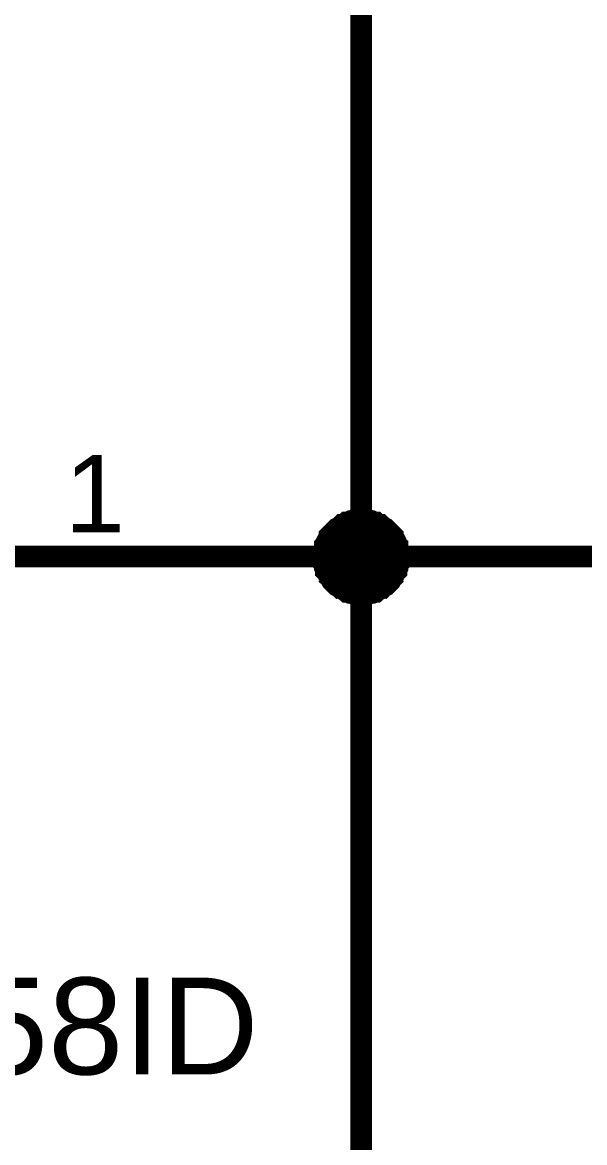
# Model space of a CAD drawing. Header units: millimetres. Extents: x -2024 to 917, y -725 to 13.
# Drawn here: x -1908.55 to -1900.86, y -302.18 to -286.85 of the extents above; entities that cross this region are included whole.
import ezdxf

# ---------------------------------------------------------------- set-up
doc = ezdxf.new("R2010")
doc.units = ezdxf.units.MM
doc.styles.get("Standard").update_dxf_attribs({"font": 'arial.ttf'})

msp = doc.modelspace()

# ---------------------------------------------------------------- linework, layer by layer
at = {"color": 7}
for points, const_width in [([(-1918.915, -291.674), (-1921.414, -291.674), (-1921.414, -284.173), (-1903.92, -284.173), (-1903.92, -294.158), (-1906.419, -294.158)], 0.3), ([(-1904.433, -294.158), (-1904.433, -294.142), (-1904.433, -294.108), (-1904.433, -294.092), (-1904.416, -294.059), (-1904.416, -294.042), (-1904.416, -294.009), (-1904.4, -293.993), (-1904.4, -293.976), (-1904.383, -293.943), (-1904.367, -293.926), (-1904.35, -293.91), (-1904.35, -293.877), (-1904.333, -293.86), (-1904.317, -293.844), (-1904.3, -293.827), (-1904.284, -293.81), (-1904.267, -293.794), (-1904.251, -293.777), (-1904.218, -293.761), (-1904.201, -293.744), (-1904.184, -293.728), (-1904.168, -293.728), (-1904.135, -293.711), (-1904.118, -293.694), (-1904.102, -293.694), (-1904.069, -293.678), (-1904.052, -293.678), (-1904.019, -293.678), (-1904.002, -293.661), (-1903.969, -293.661), (-1903.953, -293.661), (-1903.92, -293.661)], 0.3), ([(-1904.433, -294.158), (-1904.433, -294.142), (-1904.433, -294.108), (-1904.433, -294.092), (-1904.416, -294.059), (-1904.416, -294.042), (-1904.416, -294.009), (-1904.4, -293.993), (-1904.4, -293.976), (-1904.383, -293.943), (-1904.367, -293.926), (-1904.35, -293.91), (-1904.35, -293.877), (-1904.333, -293.86), (-1904.317, -293.844), (-1904.3, -293.827), (-1904.284, -293.81), (-1904.267, -293.794), (-1904.251, -293.777), (-1904.218, -293.761), (-1904.201, -293.744), (-1904.184, -293.728), (-1904.168, -293.728), (-1904.135, -293.711), (-1904.118, -293.694), (-1904.102, -293.694), (-1904.069, -293.678), (-1904.052, -293.678), (-1904.019, -293.678), (-1904.002, -293.661), (-1903.969, -293.661), (-1903.953, -293.661), (-1903.92, -293.661)], 0.3), ([(-1904.433, -294.158), (-1904.433, -294.142), (-1904.433, -294.108), (-1904.433, -294.092), (-1904.416, -294.059), (-1904.416, -294.042), (-1904.416, -294.009), (-1904.4, -293.993), (-1904.4, -293.976), (-1904.383, -293.943), (-1904.367, -293.926), (-1904.35, -293.91), (-1904.35, -293.877), (-1904.333, -293.86), (-1904.317, -293.844), (-1904.3, -293.827), (-1904.284, -293.81), (-1904.267, -293.794), (-1904.251, -293.777), (-1904.218, -293.761), (-1904.201, -293.744), (-1904.184, -293.728), (-1904.168, -293.728), (-1904.135, -293.711), (-1904.118, -293.694), (-1904.102, -293.694), (-1904.069, -293.678), (-1904.052, -293.678), (-1904.019, -293.678), (-1904.002, -293.661), (-1903.969, -293.661), (-1903.953, -293.661), (-1903.92, -293.661)], 0.3), ([(-1904.433, -294.158), (-1904.433, -294.142), (-1904.433, -294.108), (-1904.433, -294.092), (-1904.416, -294.059), (-1904.416, -294.042), (-1904.416, -294.009), (-1904.4, -293.993), (-1904.4, -293.976), (-1904.383, -293.943), (-1904.367, -293.926), (-1904.35, -293.91), (-1904.35, -293.877), (-1904.333, -293.86), (-1904.317, -293.844), (-1904.3, -293.827), (-1904.284, -293.81), (-1904.267, -293.794), (-1904.251, -293.777), (-1904.218, -293.761), (-1904.201, -293.744), (-1904.184, -293.728), (-1904.168, -293.728), (-1904.135, -293.711), (-1904.118, -293.694), (-1904.102, -293.694), (-1904.069, -293.678), (-1904.052, -293.678), (-1904.019, -293.678), (-1904.002, -293.661), (-1903.969, -293.661), (-1903.953, -293.661), (-1903.92, -293.661)], 0.3), ([(-1904.433, -294.158), (-1904.433, -294.142), (-1904.433, -294.108), (-1904.433, -294.092), (-1904.416, -294.059), (-1904.416, -294.042), (-1904.416, -294.009), (-1904.4, -293.993), (-1904.4, -293.976), (-1904.383, -293.943), (-1904.367, -293.926), (-1904.35, -293.91), (-1904.35, -293.877), (-1904.333, -293.86), (-1904.317, -293.844), (-1904.3, -293.827), (-1904.284, -293.81), (-1904.267, -293.794), (-1904.251, -293.777), (-1904.218, -293.761), (-1904.201, -293.744), (-1904.184, -293.728), (-1904.168, -293.728), (-1904.135, -293.711), (-1904.118, -293.694), (-1904.102, -293.694), (-1904.069, -293.678), (-1904.052, -293.678), (-1904.019, -293.678), (-1904.002, -293.661), (-1903.969, -293.661), (-1903.953, -293.661), (-1903.92, -293.661)], 0.3), ([(-1904.433, -294.158), (-1904.433, -294.142), (-1904.433, -294.108), (-1904.433, -294.092), (-1904.416, -294.059), (-1904.416, -294.042), (-1904.416, -294.009), (-1904.4, -293.993), (-1904.4, -293.976), (-1904.383, -293.943), (-1904.367, -293.926), (-1904.35, -293.91), (-1904.35, -293.877), (-1904.333, -293.86), (-1904.317, -293.844), (-1904.3, -293.827), (-1904.284, -293.81), (-1904.267, -293.794), (-1904.251, -293.777), (-1904.218, -293.761), (-1904.201, -293.744), (-1904.184, -293.728), (-1904.168, -293.728), (-1904.135, -293.711), (-1904.118, -293.694), (-1904.102, -293.694), (-1904.069, -293.678), (-1904.052, -293.678), (-1904.019, -293.678), (-1904.002, -293.661), (-1903.969, -293.661), (-1903.953, -293.661), (-1903.92, -293.661)], 0.3), ([(-1903.92, -293.661), (-1903.92, -293.661)], 0.3), ([(-1903.92, -293.661), (-1903.887, -293.661), (-1903.87, -293.661), (-1903.837, -293.661), (-1903.82, -293.678), (-1903.787, -293.678), (-1903.771, -293.678), (-1903.738, -293.694), (-1903.721, -293.694), (-1903.704, -293.711), (-1903.671, -293.728), (-1903.655, -293.728), (-1903.638, -293.744), (-1903.622, -293.761), (-1903.589, -293.777), (-1903.572, -293.794), (-1903.556, -293.81), (-1903.539, -293.827), (-1903.522, -293.844), (-1903.506, -293.86), (-1903.489, -293.877), (-1903.489, -293.91), (-1903.473, -293.926), (-1903.456, -293.943), (-1903.44, -293.976), (-1903.44, -293.993), (-1903.423, -294.009), (-1903.423, -294.042), (-1903.423, -294.059), (-1903.407, -294.092), (-1903.407, -294.108), (-1903.407, -294.142), (-1903.407, -294.158)], 0.3), ([(-1903.92, -293.661), (-1903.92, -293.661)], 0.3), ([(-1903.92, -293.661), (-1903.887, -293.661), (-1903.87, -293.661), (-1903.837, -293.661), (-1903.82, -293.678), (-1903.787, -293.678), (-1903.771, -293.678), (-1903.738, -293.694), (-1903.721, -293.694), (-1903.704, -293.711), (-1903.671, -293.728), (-1903.655, -293.728), (-1903.638, -293.744), (-1903.622, -293.761), (-1903.589, -293.777), (-1903.572, -293.794), (-1903.556, -293.81), (-1903.539, -293.827), (-1903.522, -293.844), (-1903.506, -293.86), (-1903.489, -293.877), (-1903.489, -293.91), (-1903.473, -293.926), (-1903.456, -293.943), (-1903.44, -293.976), (-1903.44, -293.993), (-1903.423, -294.009), (-1903.423, -294.042), (-1903.423, -294.059), (-1903.407, -294.092), (-1903.407, -294.108), (-1903.407, -294.142), (-1903.407, -294.158)], 0.3), ([(-1903.92, -293.661), (-1903.92, -293.661)], 0.3), ([(-1903.92, -293.661), (-1903.887, -293.661), (-1903.87, -293.661), (-1903.837, -293.661), (-1903.82, -293.678), (-1903.787, -293.678), (-1903.771, -293.678), (-1903.738, -293.694), (-1903.721, -293.694), (-1903.704, -293.711), (-1903.671, -293.728), (-1903.655, -293.728), (-1903.638, -293.744), (-1903.622, -293.761), (-1903.589, -293.777), (-1903.572, -293.794), (-1903.556, -293.81), (-1903.539, -293.827), (-1903.522, -293.844), (-1903.506, -293.86), (-1903.489, -293.877), (-1903.489, -293.91), (-1903.473, -293.926), (-1903.456, -293.943), (-1903.44, -293.976), (-1903.44, -293.993), (-1903.423, -294.009), (-1903.423, -294.042), (-1903.423, -294.059), (-1903.407, -294.092), (-1903.407, -294.108), (-1903.407, -294.142), (-1903.407, -294.158)], 0.3), ([(-1903.92, -293.661), (-1903.92, -293.661)], 0.3), ([(-1903.92, -293.661), (-1903.887, -293.661), (-1903.87, -293.661), (-1903.837, -293.661), (-1903.82, -293.678), (-1903.787, -293.678), (-1903.771, -293.678), (-1903.738, -293.694), (-1903.721, -293.694), (-1903.704, -293.711), (-1903.671, -293.728), (-1903.655, -293.728), (-1903.638, -293.744), (-1903.622, -293.761), (-1903.589, -293.777), (-1903.572, -293.794), (-1903.556, -293.81), (-1903.539, -293.827), (-1903.522, -293.844), (-1903.506, -293.86), (-1903.489, -293.877), (-1903.489, -293.91), (-1903.473, -293.926), (-1903.456, -293.943), (-1903.44, -293.976), (-1903.44, -293.993), (-1903.423, -294.009), (-1903.423, -294.042), (-1903.423, -294.059), (-1903.407, -294.092), (-1903.407, -294.108), (-1903.407, -294.142), (-1903.407, -294.158)], 0.3), ([(-1903.92, -293.661), (-1903.92, -293.661)], 0.3), ([(-1903.92, -293.661), (-1903.887, -293.661), (-1903.87, -293.661), (-1903.837, -293.661), (-1903.82, -293.678), (-1903.787, -293.678), (-1903.771, -293.678), (-1903.738, -293.694), (-1903.721, -293.694), (-1903.704, -293.711), (-1903.671, -293.728), (-1903.655, -293.728), (-1903.638, -293.744), (-1903.622, -293.761), (-1903.589, -293.777), (-1903.572, -293.794), (-1903.556, -293.81), (-1903.539, -293.827), (-1903.522, -293.844), (-1903.506, -293.86), (-1903.489, -293.877), (-1903.489, -293.91), (-1903.473, -293.926), (-1903.456, -293.943), (-1903.44, -293.976), (-1903.44, -293.993), (-1903.423, -294.009), (-1903.423, -294.042), (-1903.423, -294.059), (-1903.407, -294.092), (-1903.407, -294.108), (-1903.407, -294.142), (-1903.407, -294.158)], 0.3), ([(-1903.92, -293.661), (-1903.92, -293.661)], 0.3), ([(-1903.92, -293.661), (-1903.887, -293.661), (-1903.87, -293.661), (-1903.837, -293.661), (-1903.82, -293.678), (-1903.787, -293.678), (-1903.771, -293.678), (-1903.738, -293.694), (-1903.721, -293.694), (-1903.704, -293.711), (-1903.671, -293.728), (-1903.655, -293.728), (-1903.638, -293.744), (-1903.622, -293.761), (-1903.589, -293.777), (-1903.572, -293.794), (-1903.556, -293.81), (-1903.539, -293.827), (-1903.522, -293.844), (-1903.506, -293.86), (-1903.489, -293.877), (-1903.489, -293.91), (-1903.473, -293.926), (-1903.456, -293.943), (-1903.44, -293.976), (-1903.44, -293.993), (-1903.423, -294.009), (-1903.423, -294.042), (-1903.423, -294.059), (-1903.407, -294.092), (-1903.407, -294.108), (-1903.407, -294.142), (-1903.407, -294.158)], 0.3), ([(-1904.433, -294.158), (-1904.433, -294.142), (-1904.433, -294.108), (-1904.433, -294.092), (-1904.416, -294.059), (-1904.416, -294.042), (-1904.416, -294.009), (-1904.4, -293.993), (-1904.4, -293.976), (-1904.383, -293.943), (-1904.367, -293.926), (-1904.35, -293.91), (-1904.35, -293.877), (-1904.333, -293.86), (-1904.317, -293.844), (-1904.3, -293.827), (-1904.284, -293.81), (-1904.267, -293.794), (-1904.251, -293.777), (-1904.218, -293.761), (-1904.201, -293.744), (-1904.184, -293.728), (-1904.168, -293.728), (-1904.135, -293.711), (-1904.118, -293.694), (-1904.102, -293.694), (-1904.069, -293.678), (-1904.052, -293.678), (-1904.019, -293.678), (-1904.002, -293.661), (-1903.969, -293.661), (-1903.953, -293.661), (-1903.92, -293.661)], 0.0991), ([(-1904.433, -294.158), (-1904.433, -294.142), (-1904.433, -294.108), (-1904.433, -294.092), (-1904.416, -294.059), (-1904.416, -294.042), (-1904.416, -294.009), (-1904.4, -293.993), (-1904.4, -293.976), (-1904.383, -293.943), (-1904.367, -293.926), (-1904.35, -293.91), (-1904.35, -293.877), (-1904.333, -293.86), (-1904.317, -293.844), (-1904.3, -293.827), (-1904.284, -293.81), (-1904.267, -293.794), (-1904.251, -293.777), (-1904.218, -293.761), (-1904.201, -293.744), (-1904.184, -293.728), (-1904.168, -293.728), (-1904.135, -293.711), (-1904.118, -293.694), (-1904.102, -293.694), (-1904.069, -293.678), (-1904.052, -293.678), (-1904.019, -293.678), (-1904.002, -293.661), (-1903.969, -293.661), (-1903.953, -293.661), (-1903.92, -293.661)], 0.0991), ([(-1904.433, -294.158), (-1904.433, -294.142), (-1904.433, -294.108), (-1904.433, -294.092), (-1904.416, -294.059), (-1904.416, -294.042), (-1904.416, -294.009), (-1904.4, -293.993), (-1904.4, -293.976), (-1904.383, -293.943), (-1904.367, -293.926), (-1904.35, -293.91), (-1904.35, -293.877), (-1904.333, -293.86), (-1904.317, -293.844), (-1904.3, -293.827), (-1904.284, -293.81), (-1904.267, -293.794), (-1904.251, -293.777), (-1904.218, -293.761), (-1904.201, -293.744), (-1904.184, -293.728), (-1904.168, -293.728), (-1904.135, -293.711), (-1904.118, -293.694), (-1904.102, -293.694), (-1904.069, -293.678), (-1904.052, -293.678), (-1904.019, -293.678), (-1904.002, -293.661), (-1903.969, -293.661), (-1903.953, -293.661), (-1903.92, -293.661)], 0.0991), ([(-1904.433, -294.158), (-1904.433, -294.142), (-1904.433, -294.108), (-1904.433, -294.092), (-1904.416, -294.059), (-1904.416, -294.042), (-1904.416, -294.009), (-1904.4, -293.993), (-1904.4, -293.976), (-1904.383, -293.943), (-1904.367, -293.926), (-1904.35, -293.91), (-1904.35, -293.877), (-1904.333, -293.86), (-1904.317, -293.844), (-1904.3, -293.827), (-1904.284, -293.81), (-1904.267, -293.794), (-1904.251, -293.777), (-1904.218, -293.761), (-1904.201, -293.744), (-1904.184, -293.728), (-1904.168, -293.728), (-1904.135, -293.711), (-1904.118, -293.694), (-1904.102, -293.694), (-1904.069, -293.678), (-1904.052, -293.678), (-1904.019, -293.678), (-1904.002, -293.661), (-1903.969, -293.661), (-1903.953, -293.661), (-1903.92, -293.661)], 0.0991), ([(-1904.433, -294.158), (-1904.433, -294.142), (-1904.433, -294.108), (-1904.433, -294.092), (-1904.416, -294.059), (-1904.416, -294.042), (-1904.416, -294.009), (-1904.4, -293.993), (-1904.4, -293.976), (-1904.383, -293.943), (-1904.367, -293.926), (-1904.35, -293.91), (-1904.35, -293.877), (-1904.333, -293.86), (-1904.317, -293.844), (-1904.3, -293.827), (-1904.284, -293.81), (-1904.267, -293.794), (-1904.251, -293.777), (-1904.218, -293.761), (-1904.201, -293.744), (-1904.184, -293.728), (-1904.168, -293.728), (-1904.135, -293.711), (-1904.118, -293.694), (-1904.102, -293.694), (-1904.069, -293.678), (-1904.052, -293.678), (-1904.019, -293.678), (-1904.002, -293.661), (-1903.969, -293.661), (-1903.953, -293.661), (-1903.92, -293.661)], 0.0991), ([(-1904.433, -294.158), (-1904.433, -294.142), (-1904.433, -294.108), (-1904.433, -294.092), (-1904.416, -294.059), (-1904.416, -294.042), (-1904.416, -294.009), (-1904.4, -293.993), (-1904.4, -293.976), (-1904.383, -293.943), (-1904.367, -293.926), (-1904.35, -293.91), (-1904.35, -293.877), (-1904.333, -293.86), (-1904.317, -293.844), (-1904.3, -293.827), (-1904.284, -293.81), (-1904.267, -293.794), (-1904.251, -293.777), (-1904.218, -293.761), (-1904.201, -293.744), (-1904.184, -293.728), (-1904.168, -293.728), (-1904.135, -293.711), (-1904.118, -293.694), (-1904.102, -293.694), (-1904.069, -293.678), (-1904.052, -293.678), (-1904.019, -293.678), (-1904.002, -293.661), (-1903.969, -293.661), (-1903.953, -293.661), (-1903.92, -293.661)], 0.0991), ([(-1903.92, -293.661), (-1903.92, -293.661)], 0.0991), ([(-1903.92, -293.661), (-1903.887, -293.661), (-1903.87, -293.661), (-1903.837, -293.661), (-1903.82, -293.678), (-1903.787, -293.678), (-1903.771, -293.678), (-1903.738, -293.694), (-1903.721, -293.694), (-1903.704, -293.711), (-1903.671, -293.728), (-1903.655, -293.728), (-1903.638, -293.744), (-1903.622, -293.761), (-1903.589, -293.777), (-1903.572, -293.794), (-1903.556, -293.81), (-1903.539, -293.827), (-1903.522, -293.844), (-1903.506, -293.86), (-1903.489, -293.877), (-1903.489, -293.91), (-1903.473, -293.926), (-1903.456, -293.943), (-1903.44, -293.976), (-1903.44, -293.993), (-1903.423, -294.009), (-1903.423, -294.042), (-1903.423, -294.059), (-1903.407, -294.092), (-1903.407, -294.108), (-1903.407, -294.142), (-1903.407, -294.158)], 0.0991), ([(-1903.92, -293.661), (-1903.92, -293.661)], 0.0991), ([(-1903.92, -293.661), (-1903.887, -293.661), (-1903.87, -293.661), (-1903.837, -293.661), (-1903.82, -293.678), (-1903.787, -293.678), (-1903.771, -293.678), (-1903.738, -293.694), (-1903.721, -293.694), (-1903.704, -293.711), (-1903.671, -293.728), (-1903.655, -293.728), (-1903.638, -293.744), (-1903.622, -293.761), (-1903.589, -293.777), (-1903.572, -293.794), (-1903.556, -293.81), (-1903.539, -293.827), (-1903.522, -293.844), (-1903.506, -293.86), (-1903.489, -293.877), (-1903.489, -293.91), (-1903.473, -293.926), (-1903.456, -293.943), (-1903.44, -293.976), (-1903.44, -293.993), (-1903.423, -294.009), (-1903.423, -294.042), (-1903.423, -294.059), (-1903.407, -294.092), (-1903.407, -294.108), (-1903.407, -294.142), (-1903.407, -294.158)], 0.0991), ([(-1903.92, -293.661), (-1903.92, -293.661)], 0.0991), ([(-1903.92, -293.661), (-1903.887, -293.661), (-1903.87, -293.661), (-1903.837, -293.661), (-1903.82, -293.678), (-1903.787, -293.678), (-1903.771, -293.678), (-1903.738, -293.694), (-1903.721, -293.694), (-1903.704, -293.711), (-1903.671, -293.728), (-1903.655, -293.728), (-1903.638, -293.744), (-1903.622, -293.761), (-1903.589, -293.777), (-1903.572, -293.794), (-1903.556, -293.81), (-1903.539, -293.827), (-1903.522, -293.844), (-1903.506, -293.86), (-1903.489, -293.877), (-1903.489, -293.91), (-1903.473, -293.926), (-1903.456, -293.943), (-1903.44, -293.976), (-1903.44, -293.993), (-1903.423, -294.009), (-1903.423, -294.042), (-1903.423, -294.059), (-1903.407, -294.092), (-1903.407, -294.108), (-1903.407, -294.142), (-1903.407, -294.158)], 0.0991), ([(-1903.92, -293.661), (-1903.92, -293.661)], 0.0991), ([(-1903.92, -293.661), (-1903.887, -293.661), (-1903.87, -293.661), (-1903.837, -293.661), (-1903.82, -293.678), (-1903.787, -293.678), (-1903.771, -293.678), (-1903.738, -293.694), (-1903.721, -293.694), (-1903.704, -293.711), (-1903.671, -293.728), (-1903.655, -293.728), (-1903.638, -293.744), (-1903.622, -293.761), (-1903.589, -293.777), (-1903.572, -293.794), (-1903.556, -293.81), (-1903.539, -293.827), (-1903.522, -293.844), (-1903.506, -293.86), (-1903.489, -293.877), (-1903.489, -293.91), (-1903.473, -293.926), (-1903.456, -293.943), (-1903.44, -293.976), (-1903.44, -293.993), (-1903.423, -294.009), (-1903.423, -294.042), (-1903.423, -294.059), (-1903.407, -294.092), (-1903.407, -294.108), (-1903.407, -294.142), (-1903.407, -294.158)], 0.0991), ([(-1903.92, -293.661), (-1903.92, -293.661)], 0.0991), ([(-1903.92, -293.661), (-1903.887, -293.661), (-1903.87, -293.661), (-1903.837, -293.661), (-1903.82, -293.678), (-1903.787, -293.678), (-1903.771, -293.678), (-1903.738, -293.694), (-1903.721, -293.694), (-1903.704, -293.711), (-1903.671, -293.728), (-1903.655, -293.728), (-1903.638, -293.744), (-1903.622, -293.761), (-1903.589, -293.777), (-1903.572, -293.794), (-1903.556, -293.81), (-1903.539, -293.827), (-1903.522, -293.844), (-1903.506, -293.86), (-1903.489, -293.877), (-1903.489, -293.91), (-1903.473, -293.926), (-1903.456, -293.943), (-1903.44, -293.976), (-1903.44, -293.993), (-1903.423, -294.009), (-1903.423, -294.042), (-1903.423, -294.059), (-1903.407, -294.092), (-1903.407, -294.108), (-1903.407, -294.142), (-1903.407, -294.158)], 0.0991), ([(-1903.92, -293.661), (-1903.92, -293.661)], 0.0991), ([(-1903.92, -293.661), (-1903.887, -293.661), (-1903.87, -293.661), (-1903.837, -293.661), (-1903.82, -293.678), (-1903.787, -293.678), (-1903.771, -293.678), (-1903.738, -293.694), (-1903.721, -293.694), (-1903.704, -293.711), (-1903.671, -293.728), (-1903.655, -293.728), (-1903.638, -293.744), (-1903.622, -293.761), (-1903.589, -293.777), (-1903.572, -293.794), (-1903.556, -293.81), (-1903.539, -293.827), (-1903.522, -293.844), (-1903.506, -293.86), (-1903.489, -293.877), (-1903.489, -293.91), (-1903.473, -293.926), (-1903.456, -293.943), (-1903.44, -293.976), (-1903.44, -293.993), (-1903.423, -294.009), (-1903.423, -294.042), (-1903.423, -294.059), (-1903.407, -294.092), (-1903.407, -294.108), (-1903.407, -294.142), (-1903.407, -294.158)], 0.0991), ([(-1908.918, -294.158), (-1906.419, -294.158)], 0.3), ([(-1903.92, -294.671), (-1903.953, -294.671), (-1903.969, -294.671), (-1904.002, -294.671), (-1904.019, -294.655), (-1904.052, -294.655), (-1904.069, -294.655), (-1904.102, -294.638), (-1904.118, -294.638), (-1904.135, -294.622), (-1904.168, -294.605), (-1904.184, -294.589), (-1904.201, -294.589), (-1904.218, -294.572), (-1904.251, -294.556), (-1904.267, -294.539), (-1904.284, -294.522), (-1904.3, -294.506), (-1904.317, -294.489), (-1904.333, -294.456), (-1904.35, -294.44), (-1904.35, -294.423), (-1904.367, -294.407), (-1904.383, -294.373), (-1904.4, -294.357), (-1904.4, -294.34), (-1904.416, -294.307), (-1904.416, -294.291), (-1904.416, -294.257), (-1904.433, -294.241), (-1904.433, -294.208), (-1904.433, -294.191), (-1904.433, -294.158)], 0.3), ([(-1904.433, -294.158), (-1904.433, -294.158)], 0.3), ([(-1903.92, -294.671), (-1903.953, -294.671), (-1903.969, -294.671), (-1904.002, -294.671), (-1904.019, -294.655), (-1904.052, -294.655), (-1904.069, -294.655), (-1904.102, -294.638), (-1904.118, -294.638), (-1904.135, -294.622), (-1904.168, -294.605), (-1904.184, -294.589), (-1904.201, -294.589), (-1904.218, -294.572), (-1904.251, -294.556), (-1904.267, -294.539), (-1904.284, -294.522), (-1904.3, -294.506), (-1904.317, -294.489), (-1904.333, -294.456), (-1904.35, -294.44), (-1904.35, -294.423), (-1904.367, -294.407), (-1904.383, -294.373), (-1904.4, -294.357), (-1904.4, -294.34), (-1904.416, -294.307), (-1904.416, -294.291), (-1904.416, -294.257), (-1904.433, -294.241), (-1904.433, -294.208), (-1904.433, -294.191), (-1904.433, -294.158)], 0.3), ([(-1904.433, -294.158), (-1904.433, -294.158)], 0.3), ([(-1903.92, -294.671), (-1903.953, -294.671), (-1903.969, -294.671), (-1904.002, -294.671), (-1904.019, -294.655), (-1904.052, -294.655), (-1904.069, -294.655), (-1904.102, -294.638), (-1904.118, -294.638), (-1904.135, -294.622), (-1904.168, -294.605), (-1904.184, -294.589), (-1904.201, -294.589), (-1904.218, -294.572), (-1904.251, -294.556), (-1904.267, -294.539), (-1904.284, -294.522), (-1904.3, -294.506), (-1904.317, -294.489), (-1904.333, -294.456), (-1904.35, -294.44), (-1904.35, -294.423), (-1904.367, -294.407), (-1904.383, -294.373), (-1904.4, -294.357), (-1904.4, -294.34), (-1904.416, -294.307), (-1904.416, -294.291), (-1904.416, -294.257), (-1904.433, -294.241), (-1904.433, -294.208), (-1904.433, -294.191), (-1904.433, -294.158)], 0.3), ([(-1904.433, -294.158), (-1904.433, -294.158)], 0.3), ([(-1903.92, -294.671), (-1903.953, -294.671), (-1903.969, -294.671), (-1904.002, -294.671), (-1904.019, -294.655), (-1904.052, -294.655), (-1904.069, -294.655), (-1904.102, -294.638), (-1904.118, -294.638), (-1904.135, -294.622), (-1904.168, -294.605), (-1904.184, -294.589), (-1904.201, -294.589), (-1904.218, -294.572), (-1904.251, -294.556), (-1904.267, -294.539), (-1904.284, -294.522), (-1904.3, -294.506), (-1904.317, -294.489), (-1904.333, -294.456), (-1904.35, -294.44), (-1904.35, -294.423), (-1904.367, -294.407), (-1904.383, -294.373), (-1904.4, -294.357), (-1904.4, -294.34), (-1904.416, -294.307), (-1904.416, -294.291), (-1904.416, -294.257), (-1904.433, -294.241), (-1904.433, -294.208), (-1904.433, -294.191), (-1904.433, -294.158)], 0.3), ([(-1904.433, -294.158), (-1904.433, -294.158)], 0.3), ([(-1903.92, -294.671), (-1903.953, -294.671), (-1903.969, -294.671), (-1904.002, -294.671), (-1904.019, -294.655), (-1904.052, -294.655), (-1904.069, -294.655), (-1904.102, -294.638), (-1904.118, -294.638), (-1904.135, -294.622), (-1904.168, -294.605), (-1904.184, -294.589), (-1904.201, -294.589), (-1904.218, -294.572), (-1904.251, -294.556), (-1904.267, -294.539), (-1904.284, -294.522), (-1904.3, -294.506), (-1904.317, -294.489), (-1904.333, -294.456), (-1904.35, -294.44), (-1904.35, -294.423), (-1904.367, -294.407), (-1904.383, -294.373), (-1904.4, -294.357), (-1904.4, -294.34), (-1904.416, -294.307), (-1904.416, -294.291), (-1904.416, -294.257), (-1904.433, -294.241), (-1904.433, -294.208), (-1904.433, -294.191), (-1904.433, -294.158)], 0.3), ([(-1904.433, -294.158), (-1904.433, -294.158)], 0.3), ([(-1903.92, -294.671), (-1903.953, -294.671), (-1903.969, -294.671), (-1904.002, -294.671), (-1904.019, -294.655), (-1904.052, -294.655), (-1904.069, -294.655), (-1904.102, -294.638), (-1904.118, -294.638), (-1904.135, -294.622), (-1904.168, -294.605), (-1904.184, -294.589), (-1904.201, -294.589), (-1904.218, -294.572), (-1904.251, -294.556), (-1904.267, -294.539), (-1904.284, -294.522), (-1904.3, -294.506), (-1904.317, -294.489), (-1904.333, -294.456), (-1904.35, -294.44), (-1904.35, -294.423), (-1904.367, -294.407), (-1904.383, -294.373), (-1904.4, -294.357), (-1904.4, -294.34), (-1904.416, -294.307), (-1904.416, -294.291), (-1904.416, -294.257), (-1904.433, -294.241), (-1904.433, -294.208), (-1904.433, -294.191), (-1904.433, -294.158)], 0.3), ([(-1904.433, -294.158), (-1904.433, -294.158)], 0.3), ([(-1903.92, -294.671), (-1903.953, -294.671), (-1903.969, -294.671), (-1904.002, -294.671), (-1904.019, -294.655), (-1904.052, -294.655), (-1904.069, -294.655), (-1904.102, -294.638), (-1904.118, -294.638), (-1904.135, -294.622), (-1904.168, -294.605), (-1904.184, -294.589), (-1904.201, -294.589), (-1904.218, -294.572), (-1904.251, -294.556), (-1904.267, -294.539), (-1904.284, -294.522), (-1904.3, -294.506), (-1904.317, -294.489), (-1904.333, -294.456), (-1904.35, -294.44), (-1904.35, -294.423), (-1904.367, -294.407), (-1904.383, -294.373), (-1904.4, -294.357), (-1904.4, -294.34), (-1904.416, -294.307), (-1904.416, -294.291), (-1904.416, -294.257), (-1904.433, -294.241), (-1904.433, -294.208), (-1904.433, -294.191), (-1904.433, -294.158)], 0.0991), ([(-1904.433, -294.158), (-1904.433, -294.158)], 0.0991), ([(-1903.92, -294.671), (-1903.953, -294.671), (-1903.969, -294.671), (-1904.002, -294.671), (-1904.019, -294.655), (-1904.052, -294.655), (-1904.069, -294.655), (-1904.102, -294.638), (-1904.118, -294.638), (-1904.135, -294.622), (-1904.168, -294.605), (-1904.184, -294.589), (-1904.201, -294.589), (-1904.218, -294.572), (-1904.251, -294.556), (-1904.267, -294.539), (-1904.284, -294.522), (-1904.3, -294.506), (-1904.317, -294.489), (-1904.333, -294.456), (-1904.35, -294.44), (-1904.35, -294.423), (-1904.367, -294.407), (-1904.383, -294.373), (-1904.4, -294.357), (-1904.4, -294.34), (-1904.416, -294.307), (-1904.416, -294.291), (-1904.416, -294.257), (-1904.433, -294.241), (-1904.433, -294.208), (-1904.433, -294.191), (-1904.433, -294.158)], 0.0991), ([(-1904.433, -294.158), (-1904.433, -294.158)], 0.0991), ([(-1903.92, -294.671), (-1903.953, -294.671), (-1903.969, -294.671), (-1904.002, -294.671), (-1904.019, -294.655), (-1904.052, -294.655), (-1904.069, -294.655), (-1904.102, -294.638), (-1904.118, -294.638), (-1904.135, -294.622), (-1904.168, -294.605), (-1904.184, -294.589), (-1904.201, -294.589), (-1904.218, -294.572), (-1904.251, -294.556), (-1904.267, -294.539), (-1904.284, -294.522), (-1904.3, -294.506), (-1904.317, -294.489), (-1904.333, -294.456), (-1904.35, -294.44), (-1904.35, -294.423), (-1904.367, -294.407), (-1904.383, -294.373), (-1904.4, -294.357), (-1904.4, -294.34), (-1904.416, -294.307), (-1904.416, -294.291), (-1904.416, -294.257), (-1904.433, -294.241), (-1904.433, -294.208), (-1904.433, -294.191), (-1904.433, -294.158)], 0.0991), ([(-1904.433, -294.158), (-1904.433, -294.158)], 0.0991), ([(-1903.92, -294.671), (-1903.953, -294.671), (-1903.969, -294.671), (-1904.002, -294.671), (-1904.019, -294.655), (-1904.052, -294.655), (-1904.069, -294.655), (-1904.102, -294.638), (-1904.118, -294.638), (-1904.135, -294.622), (-1904.168, -294.605), (-1904.184, -294.589), (-1904.201, -294.589), (-1904.218, -294.572), (-1904.251, -294.556), (-1904.267, -294.539), (-1904.284, -294.522), (-1904.3, -294.506), (-1904.317, -294.489), (-1904.333, -294.456), (-1904.35, -294.44), (-1904.35, -294.423), (-1904.367, -294.407), (-1904.383, -294.373), (-1904.4, -294.357), (-1904.4, -294.34), (-1904.416, -294.307), (-1904.416, -294.291), (-1904.416, -294.257), (-1904.433, -294.241), (-1904.433, -294.208), (-1904.433, -294.191), (-1904.433, -294.158)], 0.0991), ([(-1904.433, -294.158), (-1904.433, -294.158)], 0.0991), ([(-1903.92, -294.671), (-1903.953, -294.671), (-1903.969, -294.671), (-1904.002, -294.671), (-1904.019, -294.655), (-1904.052, -294.655), (-1904.069, -294.655), (-1904.102, -294.638), (-1904.118, -294.638), (-1904.135, -294.622), (-1904.168, -294.605), (-1904.184, -294.589), (-1904.201, -294.589), (-1904.218, -294.572), (-1904.251, -294.556), (-1904.267, -294.539), (-1904.284, -294.522), (-1904.3, -294.506), (-1904.317, -294.489), (-1904.333, -294.456), (-1904.35, -294.44), (-1904.35, -294.423), (-1904.367, -294.407), (-1904.383, -294.373), (-1904.4, -294.357), (-1904.4, -294.34), (-1904.416, -294.307), (-1904.416, -294.291), (-1904.416, -294.257), (-1904.433, -294.241), (-1904.433, -294.208), (-1904.433, -294.191), (-1904.433, -294.158)], 0.0991), ([(-1904.433, -294.158), (-1904.433, -294.158)], 0.0991), ([(-1903.92, -294.671), (-1903.953, -294.671), (-1903.969, -294.671), (-1904.002, -294.671), (-1904.019, -294.655), (-1904.052, -294.655), (-1904.069, -294.655), (-1904.102, -294.638), (-1904.118, -294.638), (-1904.135, -294.622), (-1904.168, -294.605), (-1904.184, -294.589), (-1904.201, -294.589), (-1904.218, -294.572), (-1904.251, -294.556), (-1904.267, -294.539), (-1904.284, -294.522), (-1904.3, -294.506), (-1904.317, -294.489), (-1904.333, -294.456), (-1904.35, -294.44), (-1904.35, -294.423), (-1904.367, -294.407), (-1904.383, -294.373), (-1904.4, -294.357), (-1904.4, -294.34), (-1904.416, -294.307), (-1904.416, -294.291), (-1904.416, -294.257), (-1904.433, -294.241), (-1904.433, -294.208), (-1904.433, -294.191), (-1904.433, -294.158)], 0.0991), ([(-1904.433, -294.158), (-1904.433, -294.158)], 0.0991), ([(-1903.407, -294.158), (-1903.407, -294.191), (-1903.407, -294.208), (-1903.407, -294.241), (-1903.423, -294.257), (-1903.423, -294.291), (-1903.423, -294.307), (-1903.44, -294.34), (-1903.44, -294.357), (-1903.456, -294.373), (-1903.473, -294.407), (-1903.489, -294.423), (-1903.489, -294.44), (-1903.506, -294.456), (-1903.522, -294.489), (-1903.539, -294.506), (-1903.556, -294.522), (-1903.572, -294.539), (-1903.589, -294.556), (-1903.622, -294.572), (-1903.638, -294.589), (-1903.655, -294.589), (-1903.671, -294.605), (-1903.704, -294.622), (-1903.721, -294.638), (-1903.738, -294.638), (-1903.771, -294.655), (-1903.787, -294.655), (-1903.82, -294.655), (-1903.837, -294.671), (-1903.87, -294.671), (-1903.887, -294.671), (-1903.92, -294.671)], 0.3), ([(-1903.92, -294.158), (-1901.42, -294.158)], 0.3), ([(-1903.407, -294.158), (-1903.407, -294.191), (-1903.407, -294.208), (-1903.407, -294.241), (-1903.423, -294.257), (-1903.423, -294.291), (-1903.423, -294.307), (-1903.44, -294.34), (-1903.44, -294.357), (-1903.456, -294.373), (-1903.473, -294.407), (-1903.489, -294.423), (-1903.489, -294.44), (-1903.506, -294.456), (-1903.522, -294.489), (-1903.539, -294.506), (-1903.556, -294.522), (-1903.572, -294.539), (-1903.589, -294.556), (-1903.622, -294.572), (-1903.638, -294.589), (-1903.655, -294.589), (-1903.671, -294.605), (-1903.704, -294.622), (-1903.721, -294.638), (-1903.738, -294.638), (-1903.771, -294.655), (-1903.787, -294.655), (-1903.82, -294.655), (-1903.837, -294.671), (-1903.87, -294.671), (-1903.887, -294.671), (-1903.92, -294.671)], 0.3), ([(-1901.42, -306.66), (-1903.92, -306.66), (-1903.92, -294.158)], 0.3), ([(-1903.407, -294.158), (-1903.407, -294.191), (-1903.407, -294.208), (-1903.407, -294.241), (-1903.423, -294.257), (-1903.423, -294.291), (-1903.423, -294.307), (-1903.44, -294.34), (-1903.44, -294.357), (-1903.456, -294.373), (-1903.473, -294.407), (-1903.489, -294.423), (-1903.489, -294.44), (-1903.506, -294.456), (-1903.522, -294.489), (-1903.539, -294.506), (-1903.556, -294.522), (-1903.572, -294.539), (-1903.589, -294.556), (-1903.622, -294.572), (-1903.638, -294.589), (-1903.655, -294.589), (-1903.671, -294.605), (-1903.704, -294.622), (-1903.721, -294.638), (-1903.738, -294.638), (-1903.771, -294.655), (-1903.787, -294.655), (-1903.82, -294.655), (-1903.837, -294.671), (-1903.87, -294.671), (-1903.887, -294.671), (-1903.92, -294.671)], 0.3), ([(-1903.407, -294.158), (-1903.407, -294.191), (-1903.407, -294.208), (-1903.407, -294.241), (-1903.423, -294.257), (-1903.423, -294.291), (-1903.423, -294.307), (-1903.44, -294.34), (-1903.44, -294.357), (-1903.456, -294.373), (-1903.473, -294.407), (-1903.489, -294.423), (-1903.489, -294.44), (-1903.506, -294.456), (-1903.522, -294.489), (-1903.539, -294.506), (-1903.556, -294.522), (-1903.572, -294.539), (-1903.589, -294.556), (-1903.622, -294.572), (-1903.638, -294.589), (-1903.655, -294.589), (-1903.671, -294.605), (-1903.704, -294.622), (-1903.721, -294.638), (-1903.738, -294.638), (-1903.771, -294.655), (-1903.787, -294.655), (-1903.82, -294.655), (-1903.837, -294.671), (-1903.87, -294.671), (-1903.887, -294.671), (-1903.92, -294.671)], 0.3), ([(-1903.407, -294.158), (-1903.407, -294.191), (-1903.407, -294.208), (-1903.407, -294.241), (-1903.423, -294.257), (-1903.423, -294.291), (-1903.423, -294.307), (-1903.44, -294.34), (-1903.44, -294.357), (-1903.456, -294.373), (-1903.473, -294.407), (-1903.489, -294.423), (-1903.489, -294.44), (-1903.506, -294.456), (-1903.522, -294.489), (-1903.539, -294.506), (-1903.556, -294.522), (-1903.572, -294.539), (-1903.589, -294.556), (-1903.622, -294.572), (-1903.638, -294.589), (-1903.655, -294.589), (-1903.671, -294.605), (-1903.704, -294.622), (-1903.721, -294.638), (-1903.738, -294.638), (-1903.771, -294.655), (-1903.787, -294.655), (-1903.82, -294.655), (-1903.837, -294.671), (-1903.87, -294.671), (-1903.887, -294.671), (-1903.92, -294.671)], 0.3), ([(-1903.407, -294.158), (-1903.407, -294.191), (-1903.407, -294.208), (-1903.407, -294.241), (-1903.423, -294.257), (-1903.423, -294.291), (-1903.423, -294.307), (-1903.44, -294.34), (-1903.44, -294.357), (-1903.456, -294.373), (-1903.473, -294.407), (-1903.489, -294.423), (-1903.489, -294.44), (-1903.506, -294.456), (-1903.522, -294.489), (-1903.539, -294.506), (-1903.556, -294.522), (-1903.572, -294.539), (-1903.589, -294.556), (-1903.622, -294.572), (-1903.638, -294.589), (-1903.655, -294.589), (-1903.671, -294.605), (-1903.704, -294.622), (-1903.721, -294.638), (-1903.738, -294.638), (-1903.771, -294.655), (-1903.787, -294.655), (-1903.82, -294.655), (-1903.837, -294.671), (-1903.87, -294.671), (-1903.887, -294.671), (-1903.92, -294.671)], 0.3), ([(-1903.407, -294.158), (-1903.407, -294.191), (-1903.407, -294.208), (-1903.407, -294.241), (-1903.423, -294.257), (-1903.423, -294.291), (-1903.423, -294.307), (-1903.44, -294.34), (-1903.44, -294.357), (-1903.456, -294.373), (-1903.473, -294.407), (-1903.489, -294.423), (-1903.489, -294.44), (-1903.506, -294.456), (-1903.522, -294.489), (-1903.539, -294.506), (-1903.556, -294.522), (-1903.572, -294.539), (-1903.589, -294.556), (-1903.622, -294.572), (-1903.638, -294.589), (-1903.655, -294.589), (-1903.671, -294.605), (-1903.704, -294.622), (-1903.721, -294.638), (-1903.738, -294.638), (-1903.771, -294.655), (-1903.787, -294.655), (-1903.82, -294.655), (-1903.837, -294.671), (-1903.87, -294.671), (-1903.887, -294.671), (-1903.92, -294.671)], 0.0991), ([(-1903.407, -294.158), (-1903.407, -294.191), (-1903.407, -294.208), (-1903.407, -294.241), (-1903.423, -294.257), (-1903.423, -294.291), (-1903.423, -294.307), (-1903.44, -294.34), (-1903.44, -294.357), (-1903.456, -294.373), (-1903.473, -294.407), (-1903.489, -294.423), (-1903.489, -294.44), (-1903.506, -294.456), (-1903.522, -294.489), (-1903.539, -294.506), (-1903.556, -294.522), (-1903.572, -294.539), (-1903.589, -294.556), (-1903.622, -294.572), (-1903.638, -294.589), (-1903.655, -294.589), (-1903.671, -294.605), (-1903.704, -294.622), (-1903.721, -294.638), (-1903.738, -294.638), (-1903.771, -294.655), (-1903.787, -294.655), (-1903.82, -294.655), (-1903.837, -294.671), (-1903.87, -294.671), (-1903.887, -294.671), (-1903.92, -294.671)], 0.0991), ([(-1903.407, -294.158), (-1903.407, -294.191), (-1903.407, -294.208), (-1903.407, -294.241), (-1903.423, -294.257), (-1903.423, -294.291), (-1903.423, -294.307), (-1903.44, -294.34), (-1903.44, -294.357), (-1903.456, -294.373), (-1903.473, -294.407), (-1903.489, -294.423), (-1903.489, -294.44), (-1903.506, -294.456), (-1903.522, -294.489), (-1903.539, -294.506), (-1903.556, -294.522), (-1903.572, -294.539), (-1903.589, -294.556), (-1903.622, -294.572), (-1903.638, -294.589), (-1903.655, -294.589), (-1903.671, -294.605), (-1903.704, -294.622), (-1903.721, -294.638), (-1903.738, -294.638), (-1903.771, -294.655), (-1903.787, -294.655), (-1903.82, -294.655), (-1903.837, -294.671), (-1903.87, -294.671), (-1903.887, -294.671), (-1903.92, -294.671)], 0.0991), ([(-1903.407, -294.158), (-1903.407, -294.191), (-1903.407, -294.208), (-1903.407, -294.241), (-1903.423, -294.257), (-1903.423, -294.291), (-1903.423, -294.307), (-1903.44, -294.34), (-1903.44, -294.357), (-1903.456, -294.373), (-1903.473, -294.407), (-1903.489, -294.423), (-1903.489, -294.44), (-1903.506, -294.456), (-1903.522, -294.489), (-1903.539, -294.506), (-1903.556, -294.522), (-1903.572, -294.539), (-1903.589, -294.556), (-1903.622, -294.572), (-1903.638, -294.589), (-1903.655, -294.589), (-1903.671, -294.605), (-1903.704, -294.622), (-1903.721, -294.638), (-1903.738, -294.638), (-1903.771, -294.655), (-1903.787, -294.655), (-1903.82, -294.655), (-1903.837, -294.671), (-1903.87, -294.671), (-1903.887, -294.671), (-1903.92, -294.671)], 0.0991), ([(-1903.407, -294.158), (-1903.407, -294.191), (-1903.407, -294.208), (-1903.407, -294.241), (-1903.423, -294.257), (-1903.423, -294.291), (-1903.423, -294.307), (-1903.44, -294.34), (-1903.44, -294.357), (-1903.456, -294.373), (-1903.473, -294.407), (-1903.489, -294.423), (-1903.489, -294.44), (-1903.506, -294.456), (-1903.522, -294.489), (-1903.539, -294.506), (-1903.556, -294.522), (-1903.572, -294.539), (-1903.589, -294.556), (-1903.622, -294.572), (-1903.638, -294.589), (-1903.655, -294.589), (-1903.671, -294.605), (-1903.704, -294.622), (-1903.721, -294.638), (-1903.738, -294.638), (-1903.771, -294.655), (-1903.787, -294.655), (-1903.82, -294.655), (-1903.837, -294.671), (-1903.87, -294.671), (-1903.887, -294.671), (-1903.92, -294.671)], 0.0991), ([(-1903.407, -294.158), (-1903.407, -294.191), (-1903.407, -294.208), (-1903.407, -294.241), (-1903.423, -294.257), (-1903.423, -294.291), (-1903.423, -294.307), (-1903.44, -294.34), (-1903.44, -294.357), (-1903.456, -294.373), (-1903.473, -294.407), (-1903.489, -294.423), (-1903.489, -294.44), (-1903.506, -294.456), (-1903.522, -294.489), (-1903.539, -294.506), (-1903.556, -294.522), (-1903.572, -294.539), (-1903.589, -294.556), (-1903.622, -294.572), (-1903.638, -294.589), (-1903.655, -294.589), (-1903.671, -294.605), (-1903.704, -294.622), (-1903.721, -294.638), (-1903.738, -294.638), (-1903.771, -294.655), (-1903.787, -294.655), (-1903.82, -294.655), (-1903.837, -294.671), (-1903.87, -294.671), (-1903.887, -294.671), (-1903.92, -294.671)], 0.0991), ([(-1903.407, -294.158), (-1903.407, -294.158), (-1903.407, -294.158), (-1903.407, -294.158), (-1903.407, -294.158), (-1903.407, -294.158), (-1903.407, -294.158), (-1903.407, -294.158), (-1903.407, -294.158), (-1903.407, -294.158), (-1903.407, -294.158), (-1903.407, -294.158), (-1903.407, -294.158), (-1903.407, -294.158), (-1903.407, -294.158), (-1903.407, -294.158), (-1903.407, -294.158), (-1903.407, -294.158), (-1903.407, -294.158), (-1903.407, -294.158), (-1903.407, -294.158), (-1903.407, -294.158), (-1903.407, -294.158), (-1903.407, -294.158), (-1903.407, -294.158), (-1903.407, -294.158), (-1903.407, -294.158), (-1903.407, -294.158), (-1903.407, -294.158), (-1903.407, -294.158), (-1903.407, -294.158), (-1903.407, -294.158), (-1903.407, -294.158)], 0.3), ([(-1903.407, -294.158), (-1903.407, -294.158)], 0.3), ([(-1903.407, -294.158), (-1903.407, -294.158), (-1903.407, -294.158), (-1903.407, -294.158), (-1903.407, -294.158), (-1903.407, -294.158), (-1903.407, -294.158), (-1903.407, -294.158), (-1903.407, -294.158), (-1903.407, -294.158), (-1903.407, -294.158), (-1903.407, -294.158), (-1903.407, -294.158), (-1903.407, -294.158), (-1903.407, -294.158), (-1903.407, -294.158), (-1903.407, -294.158), (-1903.407, -294.158), (-1903.407, -294.158), (-1903.407, -294.158), (-1903.407, -294.158), (-1903.407, -294.158), (-1903.407, -294.158), (-1903.407, -294.158), (-1903.407, -294.158), (-1903.407, -294.158), (-1903.407, -294.158), (-1903.407, -294.158), (-1903.407, -294.158), (-1903.407, -294.158), (-1903.407, -294.158), (-1903.407, -294.158), (-1903.407, -294.158)], 0.3), ([(-1903.407, -294.158), (-1903.407, -294.158)], 0.3), ([(-1903.407, -294.158), (-1903.407, -294.158), (-1903.407, -294.158), (-1903.407, -294.158), (-1903.407, -294.158), (-1903.407, -294.158), (-1903.407, -294.158), (-1903.407, -294.158), (-1903.407, -294.158), (-1903.407, -294.158), (-1903.407, -294.158), (-1903.407, -294.158), (-1903.407, -294.158), (-1903.407, -294.158), (-1903.407, -294.158), (-1903.407, -294.158), (-1903.407, -294.158), (-1903.407, -294.158), (-1903.407, -294.158), (-1903.407, -294.158), (-1903.407, -294.158), (-1903.407, -294.158), (-1903.407, -294.158), (-1903.407, -294.158), (-1903.407, -294.158), (-1903.407, -294.158), (-1903.407, -294.158), (-1903.407, -294.158), (-1903.407, -294.158), (-1903.407, -294.158), (-1903.407, -294.158), (-1903.407, -294.158), (-1903.407, -294.158)], 0.3), ([(-1903.407, -294.158), (-1903.407, -294.158)], 0.3), ([(-1903.407, -294.158), (-1903.407, -294.158), (-1903.407, -294.158), (-1903.407, -294.158), (-1903.407, -294.158), (-1903.407, -294.158), (-1903.407, -294.158), (-1903.407, -294.158), (-1903.407, -294.158), (-1903.407, -294.158), (-1903.407, -294.158), (-1903.407, -294.158), (-1903.407, -294.158), (-1903.407, -294.158), (-1903.407, -294.158), (-1903.407, -294.158), (-1903.407, -294.158), (-1903.407, -294.158), (-1903.407, -294.158), (-1903.407, -294.158), (-1903.407, -294.158), (-1903.407, -294.158), (-1903.407, -294.158), (-1903.407, -294.158), (-1903.407, -294.158), (-1903.407, -294.158), (-1903.407, -294.158), (-1903.407, -294.158), (-1903.407, -294.158), (-1903.407, -294.158), (-1903.407, -294.158), (-1903.407, -294.158), (-1903.407, -294.158)], 0.3), ([(-1903.407, -294.158), (-1903.407, -294.158)], 0.3), ([(-1903.407, -294.158), (-1903.407, -294.158), (-1903.407, -294.158), (-1903.407, -294.158), (-1903.407, -294.158), (-1903.407, -294.158), (-1903.407, -294.158), (-1903.407, -294.158), (-1903.407, -294.158), (-1903.407, -294.158), (-1903.407, -294.158), (-1903.407, -294.158), (-1903.407, -294.158), (-1903.407, -294.158), (-1903.407, -294.158), (-1903.407, -294.158), (-1903.407, -294.158), (-1903.407, -294.158), (-1903.407, -294.158), (-1903.407, -294.158), (-1903.407, -294.158), (-1903.407, -294.158), (-1903.407, -294.158), (-1903.407, -294.158), (-1903.407, -294.158), (-1903.407, -294.158), (-1903.407, -294.158), (-1903.407, -294.158), (-1903.407, -294.158), (-1903.407, -294.158), (-1903.407, -294.158), (-1903.407, -294.158), (-1903.407, -294.158)], 0.3), ([(-1903.407, -294.158), (-1903.407, -294.158)], 0.3), ([(-1903.407, -294.158), (-1903.407, -294.158), (-1903.407, -294.158), (-1903.407, -294.158), (-1903.407, -294.158), (-1903.407, -294.158), (-1903.407, -294.158), (-1903.407, -294.158), (-1903.407, -294.158), (-1903.407, -294.158), (-1903.407, -294.158), (-1903.407, -294.158), (-1903.407, -294.158), (-1903.407, -294.158), (-1903.407, -294.158), (-1903.407, -294.158), (-1903.407, -294.158), (-1903.407, -294.158), (-1903.407, -294.158), (-1903.407, -294.158), (-1903.407, -294.158), (-1903.407, -294.158), (-1903.407, -294.158), (-1903.407, -294.158), (-1903.407, -294.158), (-1903.407, -294.158), (-1903.407, -294.158), (-1903.407, -294.158), (-1903.407, -294.158), (-1903.407, -294.158), (-1903.407, -294.158), (-1903.407, -294.158), (-1903.407, -294.158)], 0.3), ([(-1903.407, -294.158), (-1903.407, -294.158)], 0.3), ([(-1903.407, -294.158), (-1903.407, -294.158), (-1903.407, -294.158), (-1903.407, -294.158), (-1903.407, -294.158), (-1903.407, -294.158), (-1903.407, -294.158), (-1903.407, -294.158), (-1903.407, -294.158), (-1903.407, -294.158), (-1903.407, -294.158), (-1903.407, -294.158), (-1903.407, -294.158), (-1903.407, -294.158), (-1903.407, -294.158), (-1903.407, -294.158), (-1903.407, -294.158), (-1903.407, -294.158), (-1903.407, -294.158), (-1903.407, -294.158), (-1903.407, -294.158), (-1903.407, -294.158), (-1903.407, -294.158), (-1903.407, -294.158), (-1903.407, -294.158), (-1903.407, -294.158), (-1903.407, -294.158), (-1903.407, -294.158), (-1903.407, -294.158), (-1903.407, -294.158), (-1903.407, -294.158), (-1903.407, -294.158), (-1903.407, -294.158)], 0.0991), ([(-1903.407, -294.158), (-1903.407, -294.158)], 0.0991), ([(-1903.407, -294.158), (-1903.407, -294.158), (-1903.407, -294.158), (-1903.407, -294.158), (-1903.407, -294.158), (-1903.407, -294.158), (-1903.407, -294.158), (-1903.407, -294.158), (-1903.407, -294.158), (-1903.407, -294.158), (-1903.407, -294.158), (-1903.407, -294.158), (-1903.407, -294.158), (-1903.407, -294.158), (-1903.407, -294.158), (-1903.407, -294.158), (-1903.407, -294.158), (-1903.407, -294.158), (-1903.407, -294.158), (-1903.407, -294.158), (-1903.407, -294.158), (-1903.407, -294.158), (-1903.407, -294.158), (-1903.407, -294.158), (-1903.407, -294.158), (-1903.407, -294.158), (-1903.407, -294.158), (-1903.407, -294.158), (-1903.407, -294.158), (-1903.407, -294.158), (-1903.407, -294.158), (-1903.407, -294.158), (-1903.407, -294.158)], 0.0991), ([(-1903.407, -294.158), (-1903.407, -294.158)], 0.0991), ([(-1903.407, -294.158), (-1903.407, -294.158), (-1903.407, -294.158), (-1903.407, -294.158), (-1903.407, -294.158), (-1903.407, -294.158), (-1903.407, -294.158), (-1903.407, -294.158), (-1903.407, -294.158), (-1903.407, -294.158), (-1903.407, -294.158), (-1903.407, -294.158), (-1903.407, -294.158), (-1903.407, -294.158), (-1903.407, -294.158), (-1903.407, -294.158), (-1903.407, -294.158), (-1903.407, -294.158), (-1903.407, -294.158), (-1903.407, -294.158), (-1903.407, -294.158), (-1903.407, -294.158), (-1903.407, -294.158), (-1903.407, -294.158), (-1903.407, -294.158), (-1903.407, -294.158), (-1903.407, -294.158), (-1903.407, -294.158), (-1903.407, -294.158), (-1903.407, -294.158), (-1903.407, -294.158), (-1903.407, -294.158), (-1903.407, -294.158)], 0.0991), ([(-1903.407, -294.158), (-1903.407, -294.158)], 0.0991), ([(-1903.407, -294.158), (-1903.407, -294.158), (-1903.407, -294.158), (-1903.407, -294.158), (-1903.407, -294.158), (-1903.407, -294.158), (-1903.407, -294.158), (-1903.407, -294.158), (-1903.407, -294.158), (-1903.407, -294.158), (-1903.407, -294.158), (-1903.407, -294.158), (-1903.407, -294.158), (-1903.407, -294.158), (-1903.407, -294.158), (-1903.407, -294.158), (-1903.407, -294.158), (-1903.407, -294.158), (-1903.407, -294.158), (-1903.407, -294.158), (-1903.407, -294.158), (-1903.407, -294.158), (-1903.407, -294.158), (-1903.407, -294.158), (-1903.407, -294.158), (-1903.407, -294.158), (-1903.407, -294.158), (-1903.407, -294.158), (-1903.407, -294.158), (-1903.407, -294.158), (-1903.407, -294.158), (-1903.407, -294.158), (-1903.407, -294.158)], 0.0991), ([(-1903.407, -294.158), (-1903.407, -294.158)], 0.0991), ([(-1903.407, -294.158), (-1903.407, -294.158), (-1903.407, -294.158), (-1903.407, -294.158), (-1903.407, -294.158), (-1903.407, -294.158), (-1903.407, -294.158), (-1903.407, -294.158), (-1903.407, -294.158), (-1903.407, -294.158), (-1903.407, -294.158), (-1903.407, -294.158), (-1903.407, -294.158), (-1903.407, -294.158), (-1903.407, -294.158), (-1903.407, -294.158), (-1903.407, -294.158), (-1903.407, -294.158), (-1903.407, -294.158), (-1903.407, -294.158), (-1903.407, -294.158), (-1903.407, -294.158), (-1903.407, -294.158), (-1903.407, -294.158), (-1903.407, -294.158), (-1903.407, -294.158), (-1903.407, -294.158), (-1903.407, -294.158), (-1903.407, -294.158), (-1903.407, -294.158), (-1903.407, -294.158), (-1903.407, -294.158), (-1903.407, -294.158)], 0.0991), ([(-1903.407, -294.158), (-1903.407, -294.158)], 0.0991), ([(-1903.407, -294.158), (-1903.407, -294.158), (-1903.407, -294.158), (-1903.407, -294.158), (-1903.407, -294.158), (-1903.407, -294.158), (-1903.407, -294.158), (-1903.407, -294.158), (-1903.407, -294.158), (-1903.407, -294.158), (-1903.407, -294.158), (-1903.407, -294.158), (-1903.407, -294.158), (-1903.407, -294.158), (-1903.407, -294.158), (-1903.407, -294.158), (-1903.407, -294.158), (-1903.407, -294.158), (-1903.407, -294.158), (-1903.407, -294.158), (-1903.407, -294.158), (-1903.407, -294.158), (-1903.407, -294.158), (-1903.407, -294.158), (-1903.407, -294.158), (-1903.407, -294.158), (-1903.407, -294.158), (-1903.407, -294.158), (-1903.407, -294.158), (-1903.407, -294.158), (-1903.407, -294.158), (-1903.407, -294.158), (-1903.407, -294.158)], 0.0991), ([(-1903.407, -294.158), (-1903.407, -294.158)], 0.0991), ([(-1898.921, -294.158), (-1901.42, -294.158)], 0.3)]:
    msp.add_lwpolyline(points, dxfattribs=dict(at, const_width=const_width))
at = {"color": 7, "const_width": 0.508}
msp.add_lwpolyline([(-1904.206, -294.158, 1), (-1903.698, -294.158, 1)], format="xyb", close=True, dxfattribs=at)

# ---------------------------------------------------------------- texts
at = {"color": 7}
for s, height, p in [('1', 1.06, (-1907.975, -293.827)), ('LMV358ID', 1.3247, (-1914.065, -301.245))]:
    msp.add_text(s, height=height, dxfattribs=at).set_placement(p)

doc.saveas('drawing.dxf')
